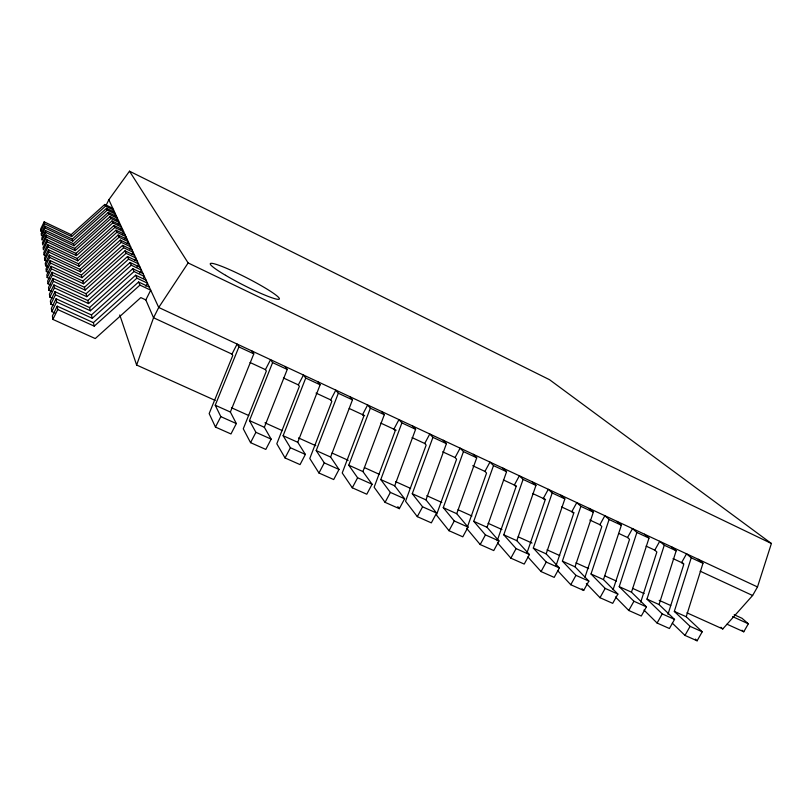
<?xml version="1.0" encoding="UTF-8"?>
<svg xmlns="http://www.w3.org/2000/svg" width="812" height="812" viewBox="0 0 812 812"><rect width="100%" height="100%" fill="white"/><g stroke="black" fill="none" stroke-linecap="round" stroke-linejoin="round"><path stroke-width="1.22" d="M672.295 623.139L684.973 635.41L697.112 640.8L702.228 631.777L686.211 616.744L702.979 563.274L698.208 559.265M702.228 631.777L690.098 626.356L674.315 611.406L691.235 557.803L686.536 553.814L681.603 562.584L683.765 564.452L667.982 614.308M643.957 610.035L657.091 623.037L669.413 628.508L674.549 619.414L659.05 604.554L676.183 550.78L671.565 546.831M640.729 602.118L656.867 551.987L654.776 550.14L646.088 546.111M674.549 619.414L662.237 613.902L646.971 599.124L664.267 545.228L659.72 541.299L654.776 550.14M686.942 612.827L722.781 628.965L752.612 595.5L757.494 586.944L771.4 543.502L549.511 379.691L129.494 171.2L108.849 199.752L105.895 205.73M615.445 596.952L628.762 610.472L641.287 616.024L646.433 606.848L631.482 592.171L648.991 538.102L644.525 534.215M613.07 589.735L629.554 539.33L627.534 537.514L618.714 533.423M646.433 606.848L633.928 601.256L619.211 586.66L636.892 532.459L632.497 528.602L627.534 537.514M586.335 583.463L599.997 597.703L612.705 603.346L617.881 594.079L603.478 579.595L621.373 525.232L617.069 521.395M584.955 577.251L601.824 526.481L599.885 524.694L589.817 520.025M617.881 594.079L605.173 588.406L591.024 573.993L609.091 519.497L604.859 515.701L599.885 524.694M557.814 570.826L570.765 584.731L583.676 590.466L588.862 581.118L575.038 566.817L593.339 512.159L589.197 508.393M556.027 565.67L573.678 513.438L571.81 511.682L576.794 502.608L580.864 506.343L593.339 512.159M588.862 581.118L575.952 575.343L562.391 561.143L580.864 506.343M527.871 556.93L541.056 571.557L554.19 577.383L559.387 567.943L546.161 553.855L564.868 498.883L560.899 495.178M527.039 552.718L545.085 500.192L543.299 498.456L548.303 489.301L552.201 492.975L564.868 498.883M559.387 567.943L546.263 562.077L533.311 548.08L552.201 492.975M497.594 542.903L510.87 558.159L524.217 564.076L529.434 554.555L516.828 540.68L535.95 485.403L532.154 481.77M497.177 540.782L516.046 486.733L514.351 485.038L519.365 475.802L523.08 479.405L535.95 485.403M529.434 554.555L516.097 548.597L503.775 534.814L523.08 479.405M466.839 528.592L480.196 544.547L493.757 550.566L498.994 540.954L487.027 527.292L506.576 471.701L502.963 468.138M467.255 527.414L486.561 473.061L484.947 471.407L472.716 465.733M498.994 540.954L485.434 534.895L473.761 521.334L493.503 465.611L489.971 462.079L484.947 471.407M215.241 400.438L136.629 365.035L153.549 317.756L158.726 307.474L188.13 262.936L129.494 171.2M442.652 451.797L455.075 457.552L456.598 459.186L436.44 515.021L449.016 530.713L462.799 536.823L468.047 527.12L456.74 513.692L476.735 457.795L473.315 454.304M468.047 527.12L454.273 520.969L443.261 507.642L463.459 451.604L460.12 448.143L455.075 457.552M412.1 437.627L424.727 443.484L426.158 445.077L405.543 501.237L417.307 516.645L431.324 522.867L436.592 513.062L425.975 499.877L446.417 443.656L443.19 440.246M436.592 513.062L422.585 506.81L412.273 493.726L432.928 437.363L429.781 433.994L424.727 443.484M415.612 429.294L401.899 422.9L398.966 419.601L393.891 429.183L395.231 430.746L374.139 487.22L385.081 502.344L399.331 508.667L404.609 498.771L394.703 485.83L415.612 429.294L412.587 425.965M404.609 498.771L390.369 492.407L380.777 479.577L401.899 422.9M384.309 414.699L370.363 408.203L367.643 404.985L362.548 414.658L363.796 416.18L342.228 472.97L352.296 487.799L366.791 494.224L372.089 484.236L362.913 471.559L384.309 414.699L381.488 411.451M372.089 484.236L357.605 477.771L348.764 465.195L370.363 408.203M316.03 393.089L330.707 399.89L331.844 401.372L309.788 458.496L318.964 473.01L333.702 479.547L339.02 469.458L330.606 457.044L352.479 399.859L349.881 396.692M339.02 469.458L324.282 462.881L316.213 450.579L338.32 393.252L335.813 390.125L330.707 399.89M283.418 377.966L298.339 384.888L299.374 386.319L276.811 443.768L285.053 457.958L300.044 464.606L305.373 454.426L297.75 442.286L320.131 384.776L317.756 381.701M305.373 454.426L290.392 447.727L283.124 435.719L305.728 378.067L303.455 375.022L298.339 384.888M250.055 362.497L265.433 369.622L266.356 371.023L243.275 428.797L250.553 442.652L265.808 449.422L271.157 439.13L264.347 427.285L287.245 369.45L285.103 366.466M271.157 439.13L255.912 432.319L249.467 420.606L272.599 362.619L270.558 359.675L265.433 369.622M145.815 299.922L150.717 290.168L139.928 285.103L94.263 326.16L93.38 322.658L57.226 306.175L52.404 315.929L52.871 319.4L95.248 338.563L140.811 297.578L145.815 299.922L153.549 317.756L231.968 354.113L232.78 355.463L209.161 413.582L215.454 427.071L230.973 433.963L236.333 423.57L230.375 412.029L253.811 353.859L251.903 350.967M236.333 423.57L220.823 416.637L215.241 405.239L238.911 346.917L237.114 344.065L231.968 354.113M112.584 212.145L113.619 210.064L105.54 206.146L71.649 236.586L71.162 234.648L44.173 221.849L40.6 229.146L40.864 231.055L43.117 232.11M40.864 231.055L44.467 223.706L44.173 221.849M114.441 216.215L115.487 214.104L107.275 210.115L72.786 241.093L72.278 239.093L44.833 226.101L41.199 233.521L41.463 235.49L43.757 236.566M41.463 235.49L45.127 228.01L44.833 226.101M45.513 230.496L41.808 238.048L42.092 240.088L45.817 232.476L45.513 230.496L73.445 243.691L73.963 245.762L109.062 214.236L117.425 218.276L116.349 220.438M46.223 235.054L42.447 242.737L42.731 244.848L46.538 237.114L46.223 235.054L74.643 248.452L75.191 250.603L110.919 218.499L119.425 222.61L118.339 224.802M46.954 239.773L43.107 247.599L43.412 249.791L47.279 241.915L46.954 239.773L75.892 253.395L76.45 255.618L112.848 222.924L121.506 227.096L120.399 229.329M122.176 234.739L123.668 231.755L114.847 227.512L77.769 260.825L77.181 258.51L47.705 244.676L43.797 252.644L44.102 254.927L46.335 255.963M44.102 254.927L48.05 246.899L47.705 244.676M124.388 239.631L125.901 236.596L116.918 232.283L79.129 266.234L78.531 263.829L48.497 249.771L44.508 257.881L44.833 260.246L47.096 261.302M44.833 260.246L48.852 252.075L48.497 249.771M127.2 243.681L128.235 241.621L119.08 237.226L80.55 271.847L79.921 269.351L49.319 255.059L45.249 263.321L45.584 265.788L47.817 266.823M45.584 265.788L49.684 257.455L49.319 255.059M129.595 248.949L130.651 246.838L121.323 242.382L82.022 277.694L81.373 275.095L50.161 260.561L46.02 268.985L46.365 271.543L48.649 272.609M46.365 271.543L50.547 263.047L50.161 260.561M132.092 254.43L133.168 252.278L123.657 247.741L83.565 283.774L82.875 281.064L51.054 266.275L46.822 274.872L47.177 277.542L49.441 278.587M47.177 277.542L51.45 268.873L51.054 266.275M134.69 260.134L135.787 257.942L126.083 253.314L85.159 290.107L84.448 287.286L51.978 272.243L47.654 281.013L48.03 283.794L50.334 284.85M48.03 283.794L52.394 274.943L51.978 272.243M136.842 267.199L138.517 263.839L128.621 259.14L86.823 296.705L86.082 293.761L52.932 278.455L48.517 287.397L48.913 290.3L51.197 291.346M48.913 290.3L53.369 281.267L52.932 278.455M139.847 273.045L141.369 270L131.26 265.209L88.569 303.587L87.787 300.521L53.937 284.931L49.43 294.076L49.836 297.101L52.11 298.136M49.836 297.101L54.394 287.874L53.937 284.931M143.308 278.496L144.343 276.425L134.021 271.543L90.386 310.783L89.574 307.575L54.983 291.701L50.374 301.039L50.801 304.195L53.054 305.221M50.801 304.195L55.46 294.776L54.983 291.701M145.866 286.321L147.459 283.144L136.903 278.171L92.284 318.294L91.431 314.944L56.079 298.775L51.369 308.316L51.816 311.625L55.267 313.188M51.816 311.625L56.576 301.993L56.079 298.775M52.871 319.4L57.743 309.545L57.226 306.175M215.454 427.071L220.823 416.637M250.553 442.652L255.912 432.319M285.053 457.958L290.392 447.727M318.964 473.01L324.282 462.881M352.296 487.799L357.605 477.771M385.081 502.344L390.369 492.407M417.307 516.645L422.585 506.81M449.016 530.713L454.273 520.969M480.196 544.547L485.434 534.895M510.87 558.159L516.097 548.597M541.056 571.557L546.263 562.077M570.765 584.731L575.952 575.343M599.997 597.703L605.173 588.406M628.762 610.472L633.928 601.256M657.091 623.037L662.237 613.902M684.973 635.41L690.098 626.356M727.014 624.215L743.772 631.797L748.339 623.789L742.026 618.287L734.19 614.725M71.162 234.648L104.799 204.441L112.817 208.329M72.278 239.093L106.504 208.349L114.654 212.308M73.445 243.691L108.27 212.409L116.563 216.418M74.643 248.452L110.097 216.601L118.542 220.681M75.892 253.395L111.995 220.955L120.582 225.107M77.181 258.51L113.954 225.472L122.703 229.684M78.531 263.829L115.994 230.161L124.906 234.445M79.921 269.351L118.116 235.023L127.2 239.378M81.373 275.095L120.318 240.088L129.575 244.513M82.875 281.064L122.612 245.356L132.051 249.863M84.448 287.286L124.997 250.837L134.619 255.415M86.082 293.761L127.494 256.541L137.309 261.21M87.787 300.521L130.082 262.499L140.1 267.26M89.574 307.575L132.792 268.721L143.024 273.563M91.431 314.944L135.624 275.217L146.069 280.15M93.38 322.658L138.578 282.008L149.266 287.042M215.241 405.239L230.375 412.029M249.467 420.606L264.347 427.285M283.124 435.719L297.75 442.286M316.213 450.579L330.606 457.044M348.764 465.195L362.913 471.559M380.777 479.577L394.703 485.83M412.273 493.726L425.975 499.877M443.261 507.642L456.74 513.692M473.761 521.334L487.027 527.292M503.775 534.814L516.828 540.68M533.311 548.08L546.161 553.855M562.391 561.143L575.038 566.817M591.024 573.993L603.478 579.595M619.211 586.66L631.482 592.171M646.971 599.124L659.05 604.554M674.315 611.406L686.211 616.744M231.43 407.725L248.766 415.531M264.956 422.819L282.302 430.624M298.481 437.912L315.827 445.727M332.007 453.015L348.196 460.302M364.385 467.59L379.407 474.35M395.596 481.648L410.628 488.408M426.807 495.696L441.84 502.466M458.029 509.753L471.904 516.006M488.083 523.293L501.958 529.536M518.147 536.823L532.022 543.076M547.044 549.836L559.762 555.57M575.952 562.858L588.67 568.583M604.849 575.87L616.42 581.077M632.599 588.365L644.16 593.572M659.192 600.332L670.753 605.539M57.743 309.545L94.263 326.16M732.566 616.612L748.339 623.789M56.576 301.993L92.284 318.294M55.46 294.776L90.386 310.783M53.369 281.267L86.823 296.705M54.394 287.874L88.569 303.587M52.394 274.943L85.159 290.107M50.547 263.047L82.022 277.694M51.45 268.873L83.565 283.774M349.221 408.477L364.679 415.642M380.777 423.103L396.154 430.238M503.41 479.963L516.483 486.023M532.53 493.463L545.593 499.522M561.579 506.932L574.064 512.727M673.046 558.615L683.734 563.569M700.137 571.171L752.612 595.5M757.494 586.944L158.726 307.474L108.849 199.752M49.684 257.455L80.55 271.847M238.911 346.917L253.811 353.859M272.599 362.619L287.245 369.45M305.728 378.067L320.131 384.776M338.32 393.252L352.479 399.859M432.928 437.363L446.417 443.656M463.459 451.604L476.735 457.795M493.503 465.611L506.576 471.701M609.091 519.497L621.373 525.232M636.892 532.459L648.991 538.102M664.267 545.228L676.183 550.78M691.235 557.803L702.979 563.274M48.05 246.899L77.769 260.825M48.852 252.075L79.129 266.234M46.538 237.114L75.191 250.603M47.279 241.915L76.45 255.618M45.127 228.01L72.786 241.093M45.817 232.476L73.963 245.762M44.467 223.706L71.649 236.586M188.13 262.936L771.4 543.502M741.975 630.203L743.772 631.797M720.904 627.26L722.781 628.965M695.356 639.125L697.112 640.8M582.011 588.7L583.676 590.466M397.819 506.627L399.331 508.667M104.799 204.441L105.54 206.146M106.504 208.349L107.275 210.115M108.27 212.409L109.062 214.236M110.097 216.601L110.919 218.499M111.995 220.955L112.848 222.924M113.954 225.472L114.847 227.512M115.994 230.161L116.918 232.283M118.116 235.023L119.08 237.226M120.318 240.088L121.323 242.382M122.612 245.356L123.657 247.741M124.997 250.837L126.083 253.314M127.494 256.541L128.621 259.14M130.082 262.499L131.26 265.209M132.792 268.721L134.021 271.543M135.624 275.217L136.903 278.171M138.578 282.008L139.928 285.103M119.77 314.975L136.629 365.035M225.563 275.309A38.753 3.979 27.1 0 0 279.308 299.06A38.753 3.979 27.1 0 0 229.654 269.655A38.753 3.979 27.1 0 0 225.563 275.309"/></g></svg>
